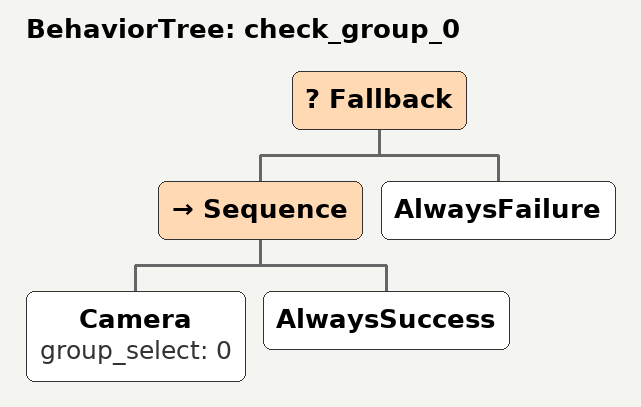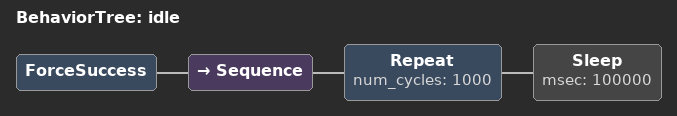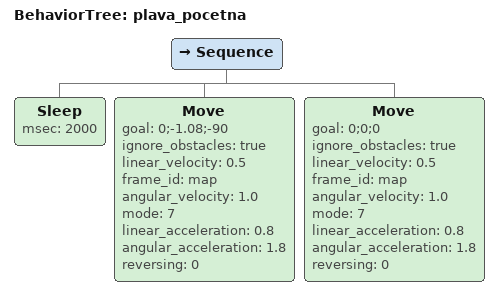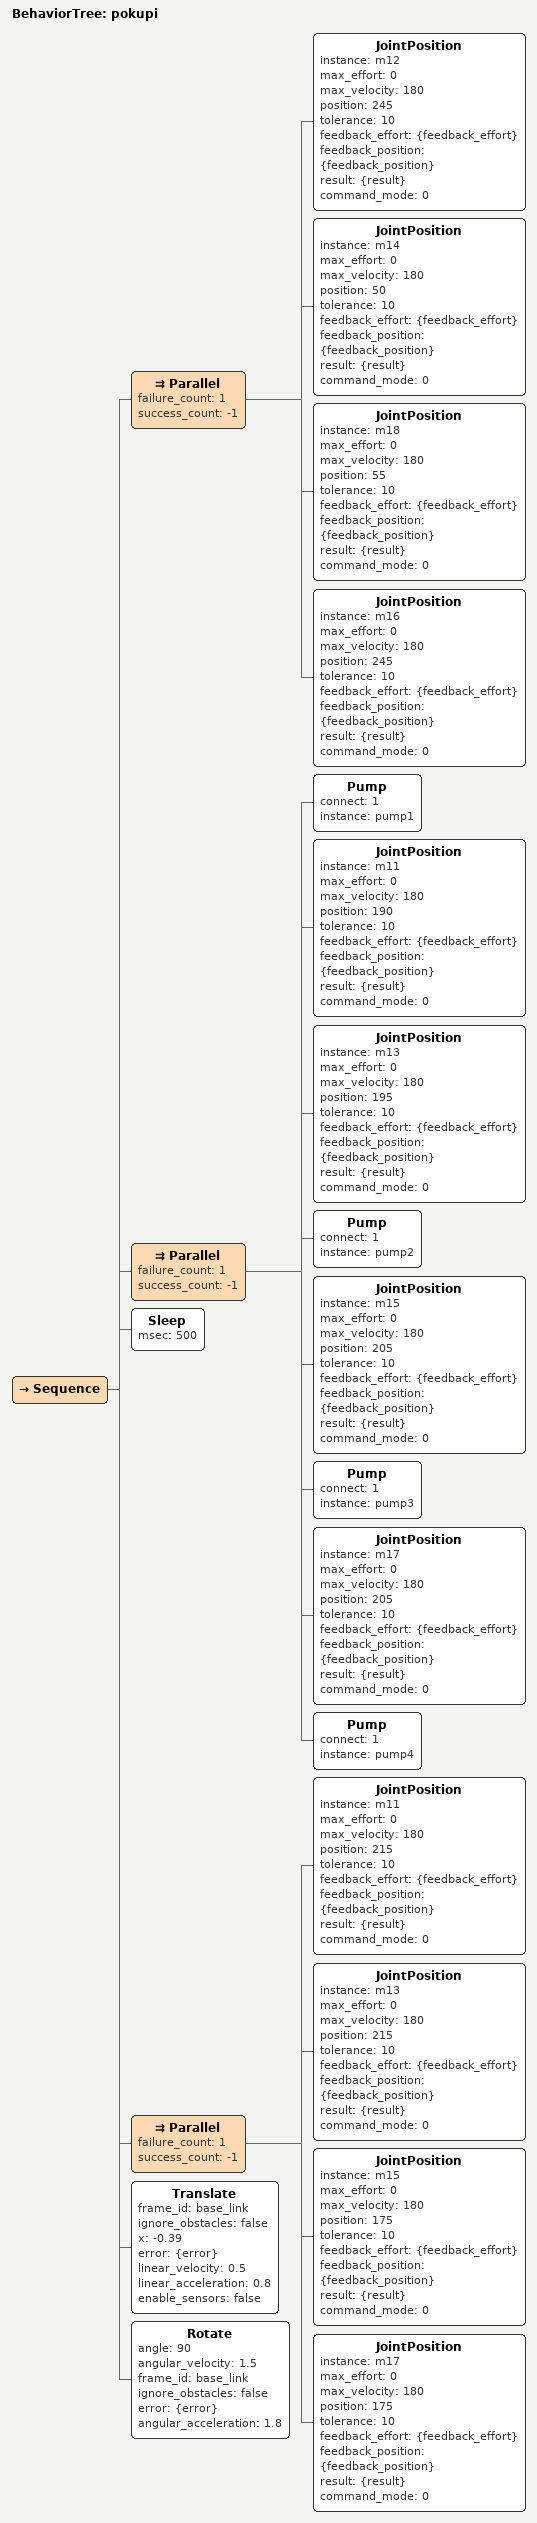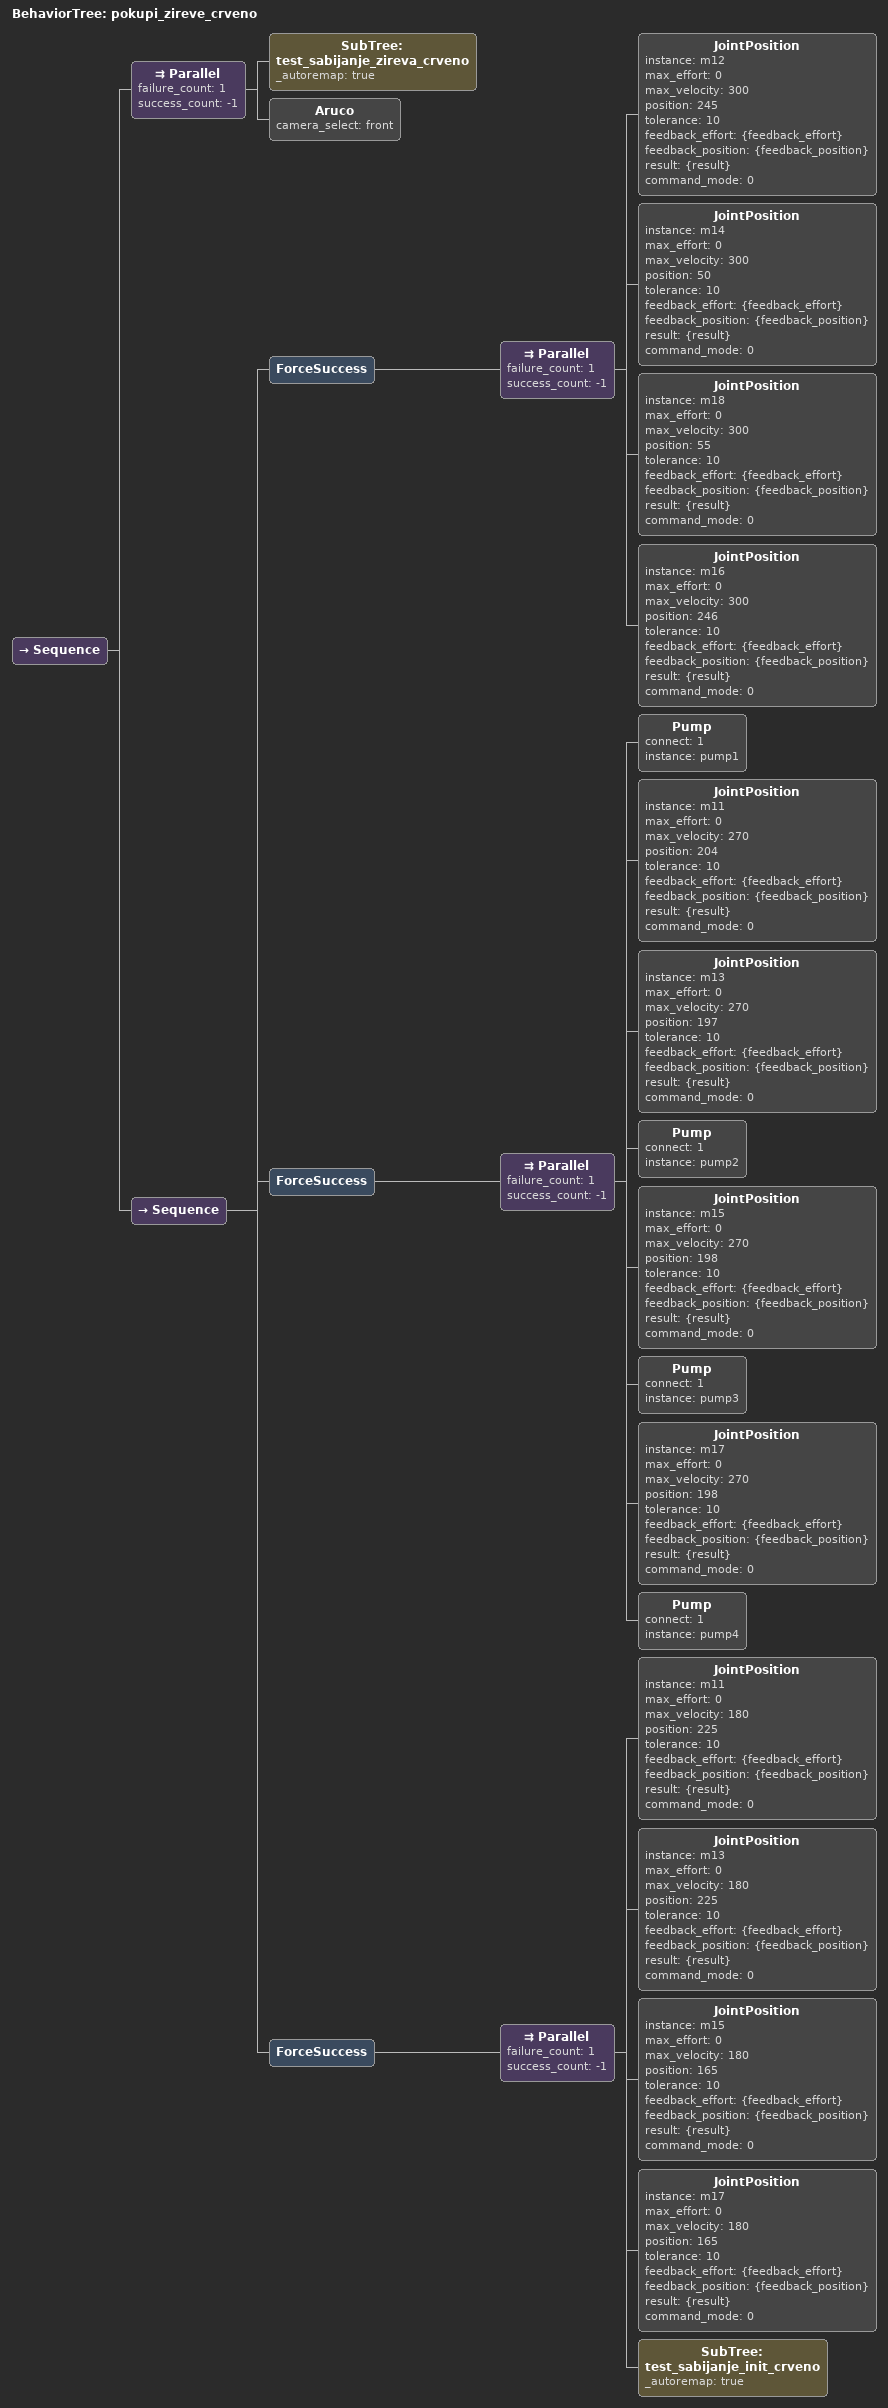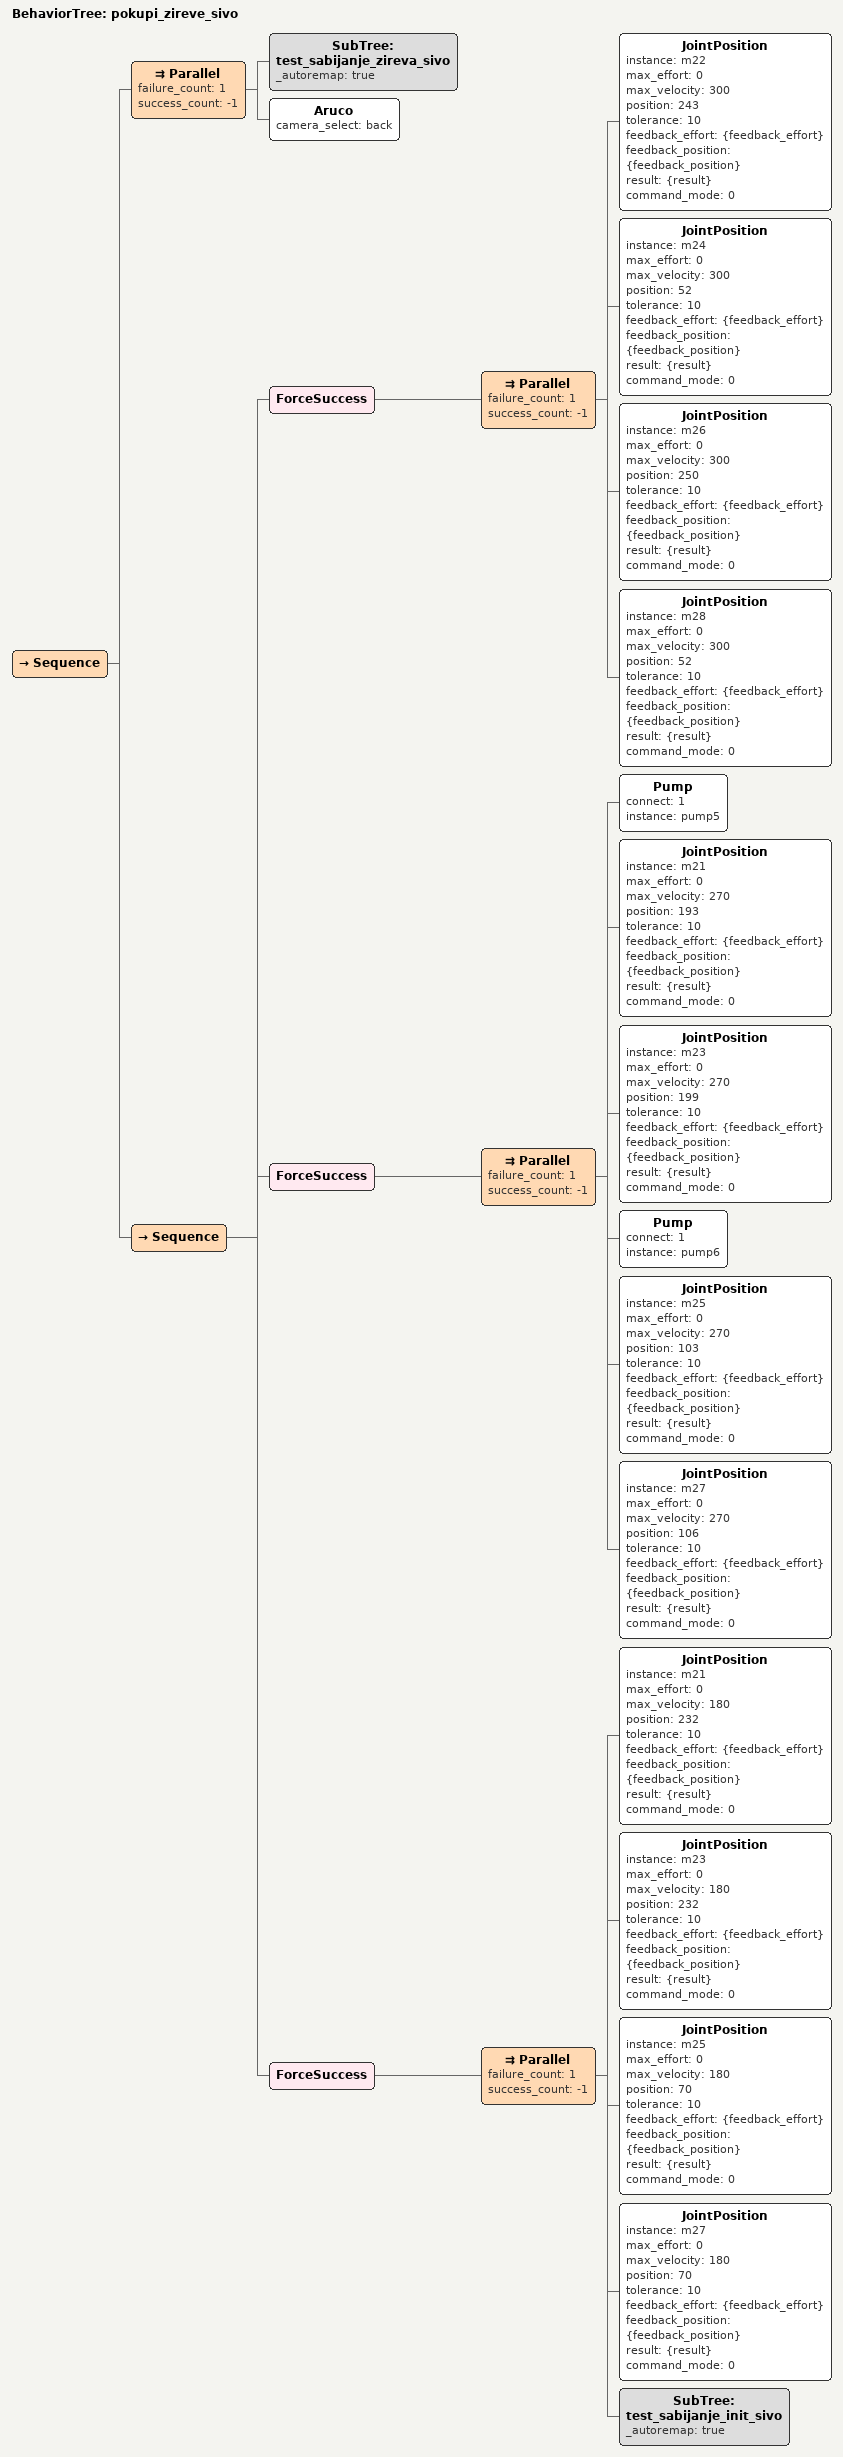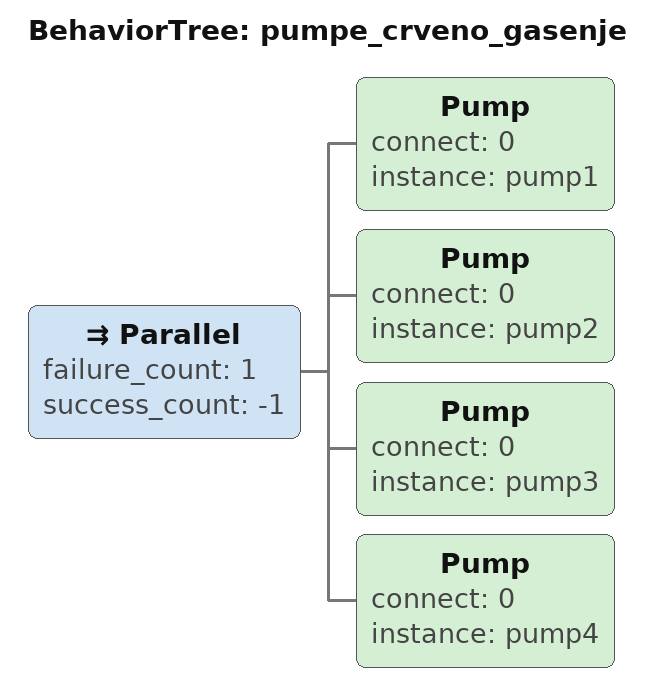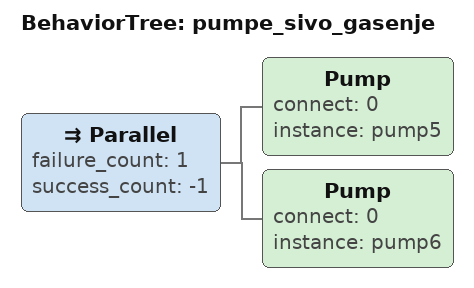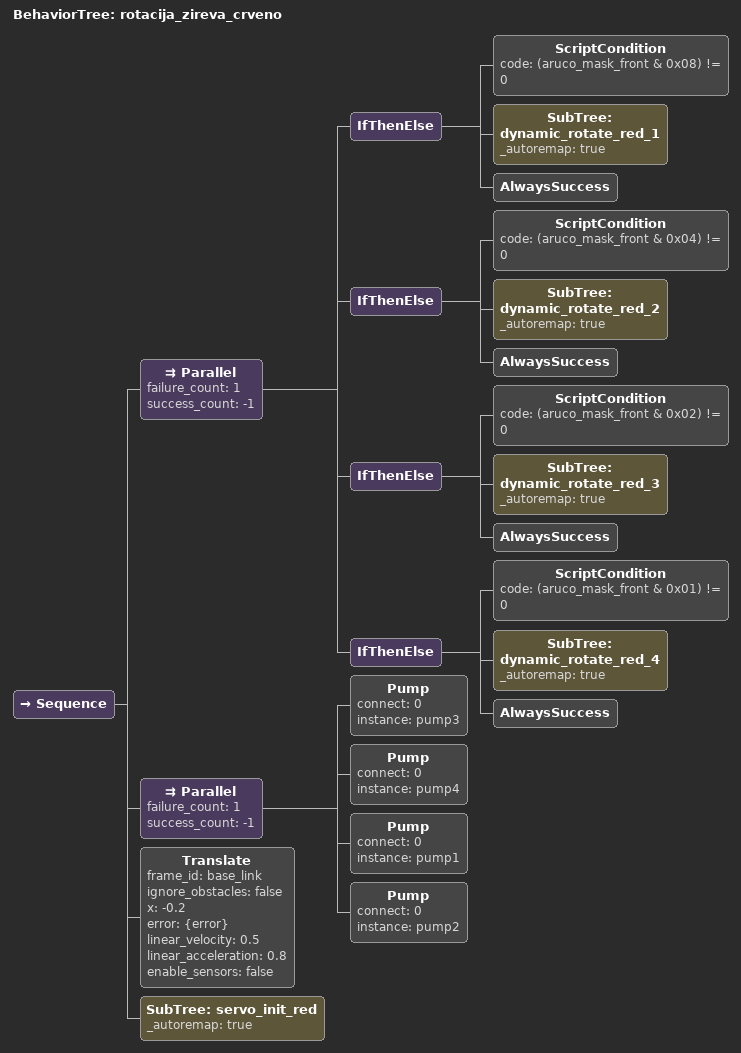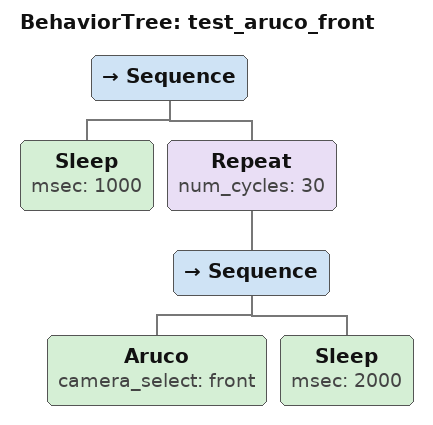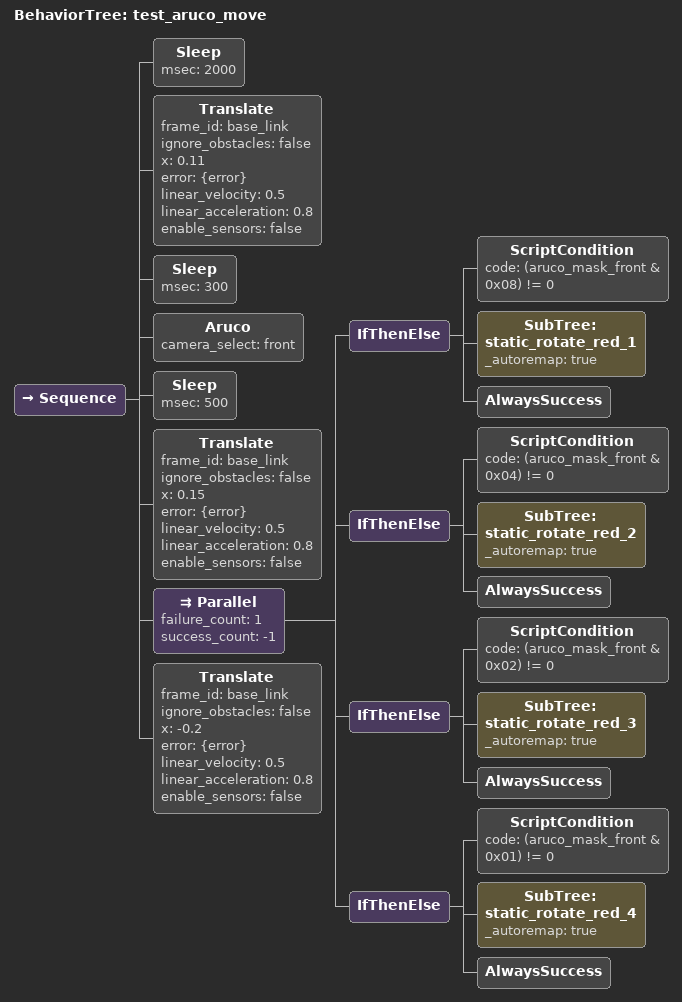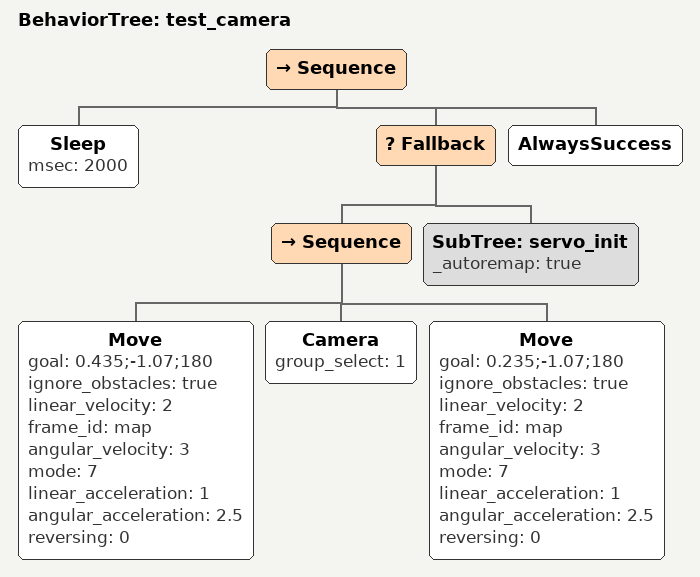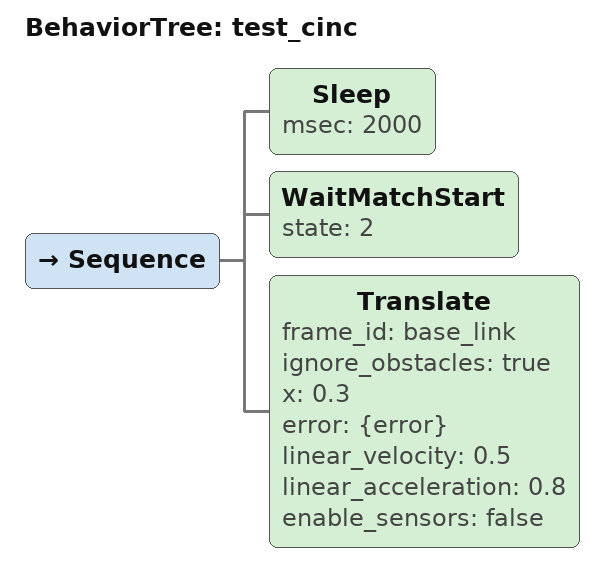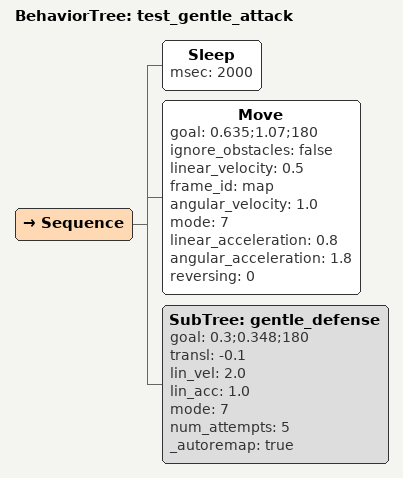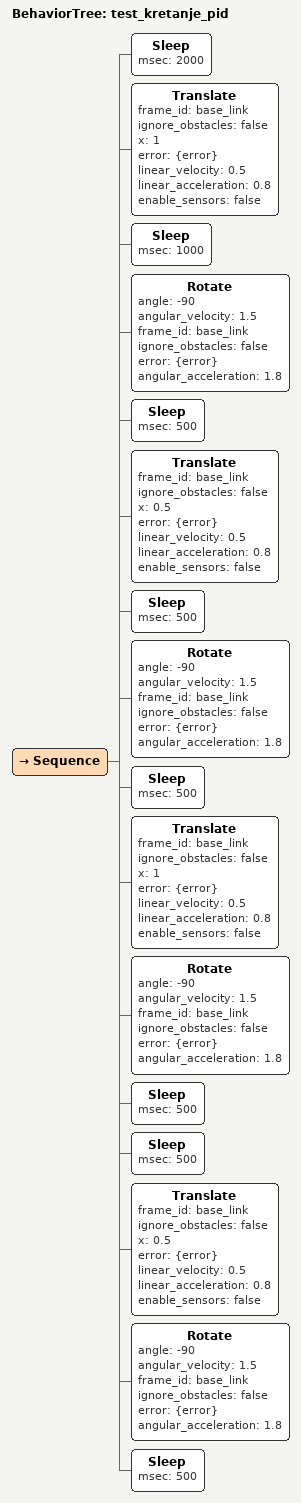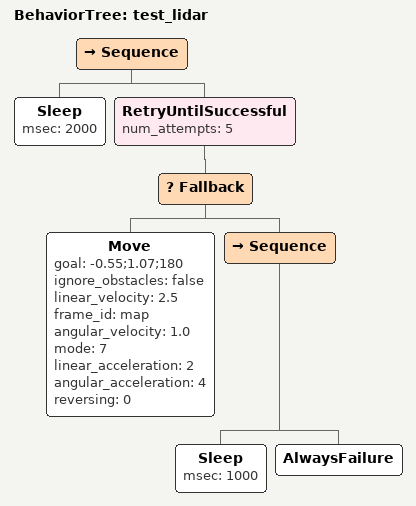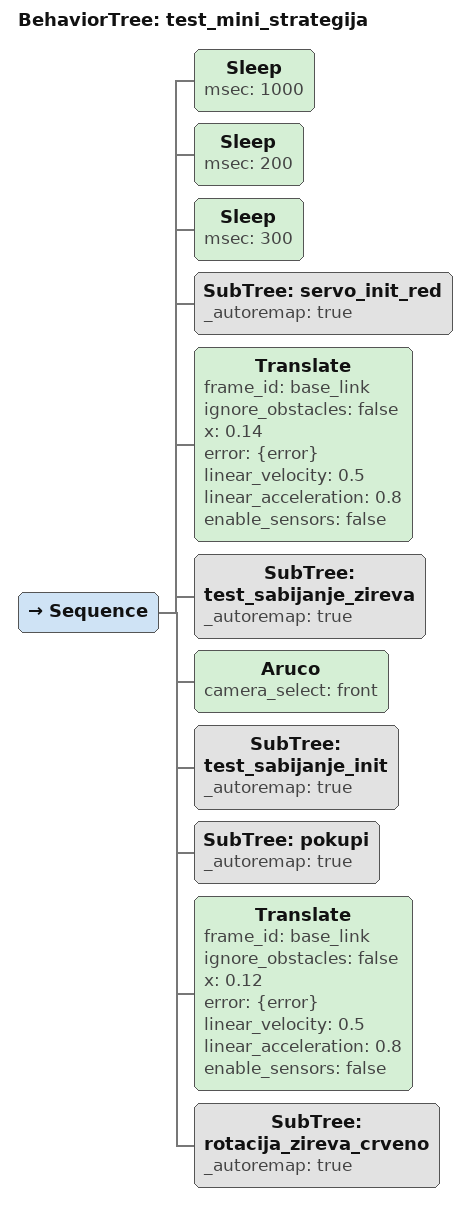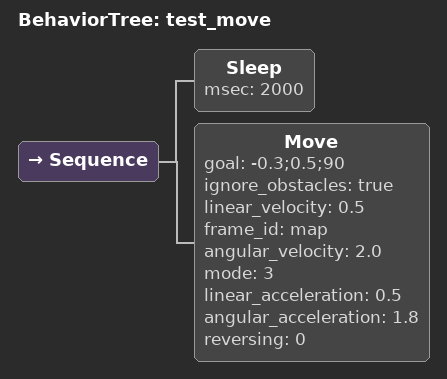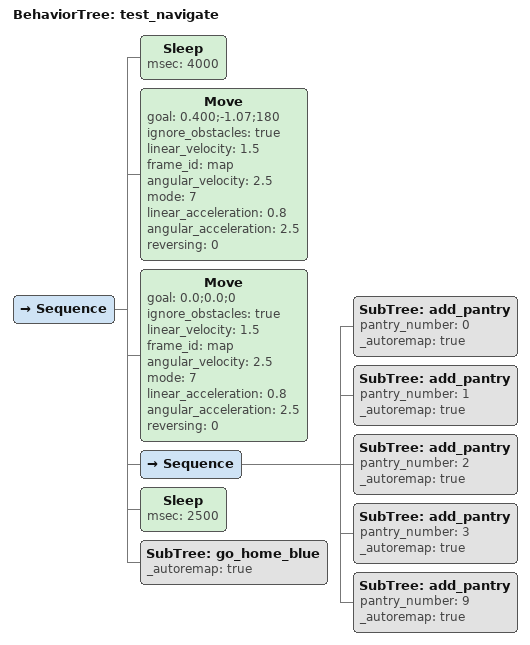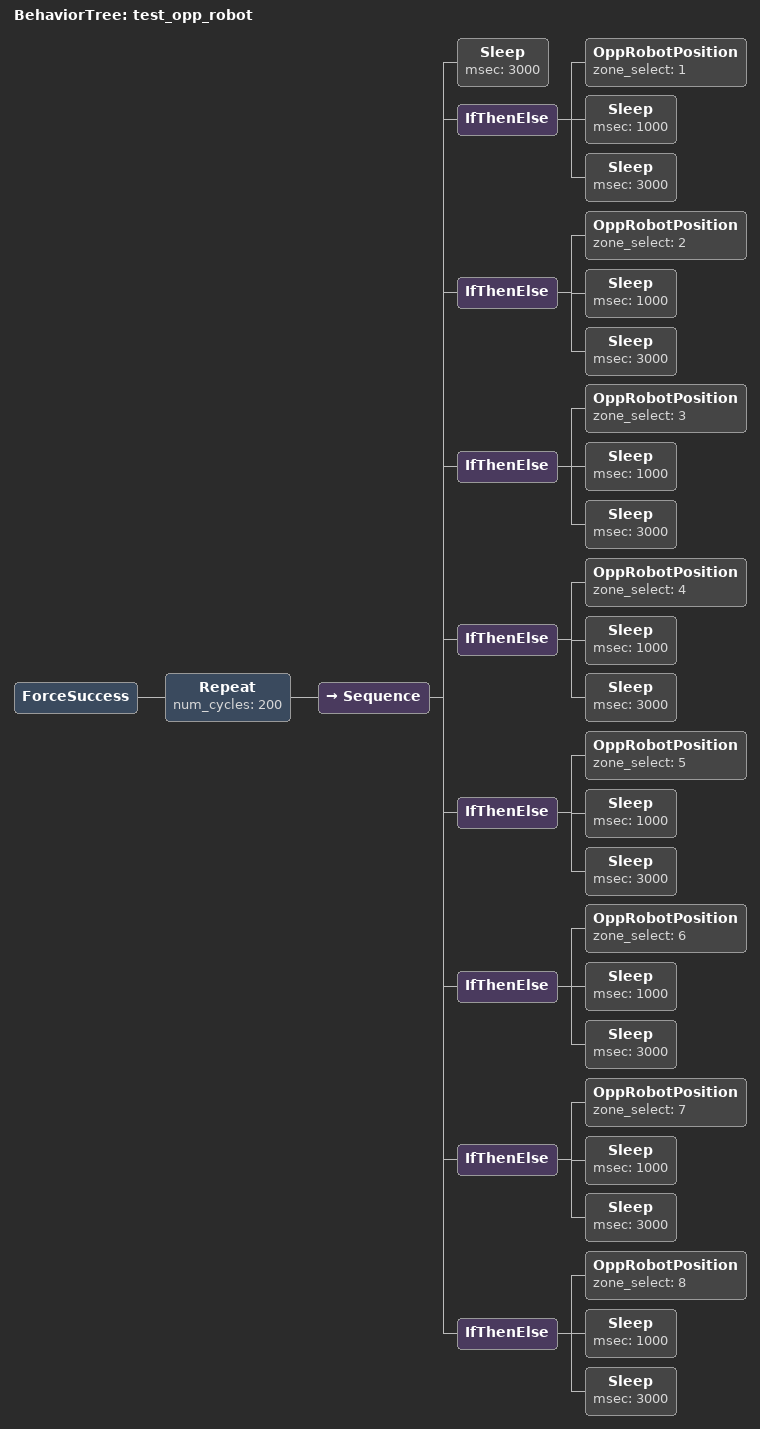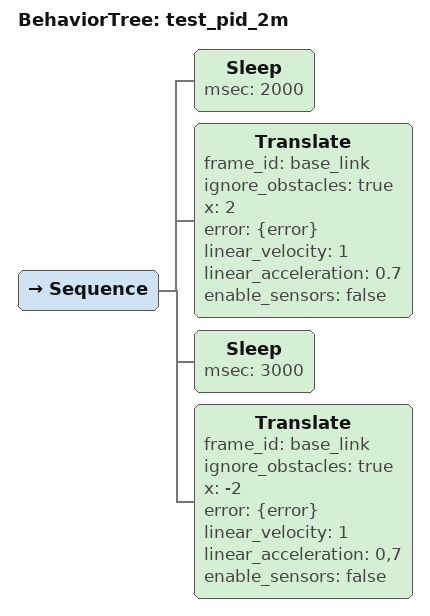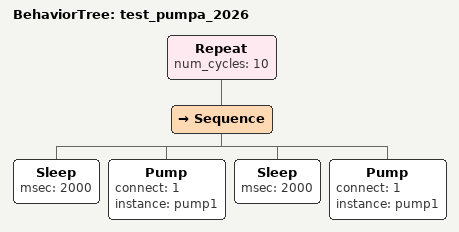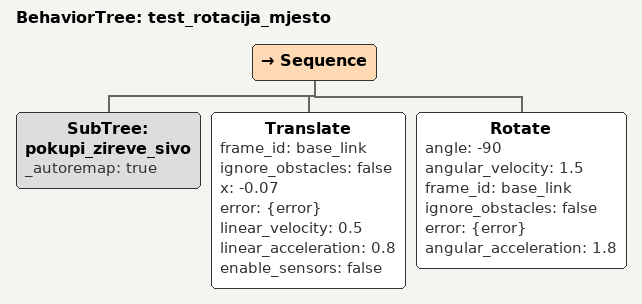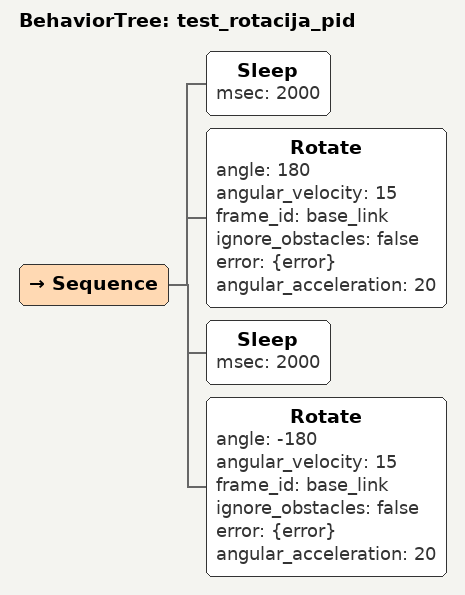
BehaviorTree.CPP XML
<BehaviorTree ID="check_group_0">
  <Fallback>
    <Sequence>
      <Camera group_select="0"/>
      <AlwaysSuccess/>
    </Sequence>
    <AlwaysFailure/>
  </Fallback>
</BehaviorTree>

<BehaviorTree ID="idle">
  <ForceSuccess>
    <Sequence>
      <Repeat num_cycles="1000">
        <Sleep msec="100000"/>
      </Repeat>
    </Sequence>
  </ForceSuccess>
</BehaviorTree>

<BehaviorTree ID="plava_pocetna">
  <Sequence>
    <Sleep msec="2000"/>
    <Move goal="0;-1.08;-90" ignore_obstacles="true" linear_velocity="0.5" frame_id="map" angular_velocity="1.0" mode="7" linear_acceleration="0.8" angular_acceleration="1.8" reversing="0"/>
    <Move goal="0;0;0" ignore_obstacles="true" linear_velocity="0.5" frame_id="map" angular_velocity="1.0" mode="7" linear_acceleration="0.8" angular_acceleration="1.8" reversing="0"/>
  </Sequence>
</BehaviorTree>

<BehaviorTree ID="pokupi">
  <Sequence>
    <Parallel failure_count="1" success_count="-1">
      <JointPosition instance="m12" max_effort="0" max_velocity="180" position="245" tolerance="10" feedback_effort="{feedback_effort}" feedback_position="{feedback_position}" result="{result}" command_mode="0"/>
      <JointPosition instance="m14" max_effort="0" max_velocity="180" position="50" tolerance="10" feedback_effort="{feedback_effort}" feedback_position="{feedback_position}" result="{result}" command_mode="0"/>
      <JointPosition instance="m18" max_effort="0" max_velocity="180" position="55" tolerance="10" feedback_effort="{feedback_effort}" feedback_position="{feedback_position}" result="{result}" command_mode="0"/>
      <JointPosition instance="m16" max_effort="0" max_velocity="180" position="245" tolerance="10" feedback_effort="{feedback_effort}" feedback_position="{feedback_position}" result="{result}" command_mode="0"/>
    </Parallel>
    <Parallel failure_count="1" success_count="-1">
      <Pump connect="1" instance="pump1"/>
      <JointPosition instance="m11" max_effort="0" max_velocity="180" position="190" tolerance="10" feedback_effort="{feedback_effort}" feedback_position="{feedback_position}" result="{result}" command_mode="0"/>
      <JointPosition instance="m13" max_effort="0" max_velocity="180" position="195" tolerance="10" feedback_effort="{feedback_effort}" feedback_position="{feedback_position}" result="{result}" command_mode="0"/>
      <Pump connect="1" instance="pump2"/>
      <JointPosition instance="m15" max_effort="0" max_velocity="180" position="205" tolerance="10" feedback_effort="{feedback_effort}" feedback_position="{feedback_position}" result="{result}" command_mode="0"/>
      <Pump connect="1" instance="pump3"/>
      <JointPosition instance="m17" max_effort="0" max_velocity="180" position="205" tolerance="10" feedback_effort="{feedback_effort}" feedback_position="{feedback_position}" result="{result}" command_mode="0"/>
      <Pump connect="1" instance="pump4"/>
    </Parallel>
    <Sleep msec="500"/>
    <Parallel failure_count="1" success_count="-1">
      <JointPosition instance="m11" max_effort="0" max_velocity="180" position="215" tolerance="10" feedback_effort="{feedback_effort}" feedback_position="{feedback_position}" result="{result}" command_mode="0"/>
      <JointPosition instance="m13" max_effort="0" max_velocity="180" position="215" tolerance="10" feedback_effort="{feedback_effort}" feedback_position="{feedback_position}" result="{result}" command_mode="0"/>
      <JointPosition instance="m15" max_effort="0" max_velocity="180" position="175" tolerance="10" feedback_effort="{feedback_effort}" feedback_position="{feedback_position}" result="{result}" command_mode="0"/>
      <JointPosition instance="m17" max_effort="0" max_velocity="180" position="175" tolerance="10" feedback_effort="{feedback_effort}" feedback_position="{feedback_position}" result="{result}" command_mode="0"/>
    </Parallel>
    <Translate frame_id="base_link" ignore_obstacles="false" x="-0.39" error="{error}" linear_velocity="0.5" linear_acceleration="0.8" enable_sensors="false"/>
    <Rotate angle="90" angular_velocity="1.5" frame_id="base_link" ignore_obstacles="false" error="{error}" angular_acceleration="1.8"/>
  </Sequence>
</BehaviorTree>

<BehaviorTree ID="pokupi_zireve_crveno">
  <Sequence>
    <Parallel failure_count="1" success_count="-1">
      <SubTree ID="test_sabijanje_zireva_crveno" _autoremap="true"/>
      <Aruco camera_select="front"/>
    </Parallel>
    <Sequence>
      <ForceSuccess>
        <Parallel failure_count="1" success_count="-1">
          <JointPosition instance="m12" max_effort="0" max_velocity="300" position="245" tolerance="10" feedback_effort="{feedback_effort}" feedback_position="{feedback_position}" result="{result}" command_mode="0"/>
          <JointPosition instance="m14" max_effort="0" max_velocity="300" position="50" tolerance="10" feedback_effort="{feedback_effort}" feedback_position="{feedback_position}" result="{result}" command_mode="0"/>
          <JointPosition instance="m18" max_effort="0" max_velocity="300" position="55" tolerance="10" feedback_effort="{feedback_effort}" feedback_position="{feedback_position}" result="{result}" command_mode="0"/>
          <JointPosition instance="m16" max_effort="0" max_velocity="300" position="246" tolerance="10" feedback_effort="{feedback_effort}" feedback_position="{feedback_position}" result="{result}" command_mode="0"/>
        </Parallel>
      </ForceSuccess>
      <ForceSuccess>
        <Parallel failure_count="1" success_count="-1">
          <Pump connect="1" instance="pump1"/>
          <JointPosition instance="m11" max_effort="0" max_velocity="270" position="204" tolerance="10" feedback_effort="{feedback_effort}" feedback_position="{feedback_position}" result="{result}" command_mode="0"/>
          <JointPosition instance="m13" max_effort="0" max_velocity="270" position="197" tolerance="10" feedback_effort="{feedback_effort}" feedback_position="{feedback_position}" result="{result}" command_mode="0"/>
          <Pump connect="1" instance="pump2"/>
          <JointPosition instance="m15" max_effort="0" max_velocity="270" position="198" tolerance="10" feedback_effort="{feedback_effort}" feedback_position="{feedback_position}" result="{result}" command_mode="0"/>
          <Pump connect="1" instance="pump3"/>
          <JointPosition instance="m17" max_effort="0" max_velocity="270" position="198" tolerance="10" feedback_effort="{feedback_effort}" feedback_position="{feedback_position}" result="{result}" command_mode="0"/>
          <Pump connect="1" instance="pump4"/>
        </Parallel>
      </ForceSuccess>
      <ForceSuccess>
        <Parallel failure_count="1" success_count="-1">
          <JointPosition instance="m11" max_effort="0" max_velocity="180" position="225" tolerance="10" feedback_effort="{feedback_effort}" feedback_position="{feedback_position}" result="{result}" command_mode="0"/>
          <JointPosition instance="m13" max_effort="0" max_velocity="180" position="225" tolerance="10" feedback_effort="{feedback_effort}" feedback_position="{feedback_position}" result="{result}" command_mode="0"/>
          <JointPosition instance="m15" max_effort="0" max_velocity="180" position="165" tolerance="10" feedback_effort="{feedback_effort}" feedback_position="{feedback_position}" result="{result}" command_mode="0"/>
          <JointPosition instance="m17" max_effort="0" max_velocity="180" position="165" tolerance="10" feedback_effort="{feedback_effort}" feedback_position="{feedback_position}" result="{result}" command_mode="0"/>
          <SubTree ID="test_sabijanje_init_crveno" _autoremap="true"/>
        </Parallel>
      </ForceSuccess>
    </Sequence>
  </Sequence>
</BehaviorTree>

<BehaviorTree ID="pokupi_zireve_sivo">
  <Sequence>
    <Parallel failure_count="1" success_count="-1">
      <SubTree ID="test_sabijanje_zireva_sivo" _autoremap="true"/>
      <Aruco camera_select="back"/>
    </Parallel>
    <Sequence>
      <ForceSuccess>
        <Parallel failure_count="1" success_count="-1">
          <JointPosition instance="m22" max_effort="0" max_velocity="300" position="243" tolerance="10" feedback_effort="{feedback_effort}" feedback_position="{feedback_position}" result="{result}" command_mode="0"/>
          <JointPosition instance="m24" max_effort="0" max_velocity="300" position="52" tolerance="10" feedback_effort="{feedback_effort}" feedback_position="{feedback_position}" result="{result}" command_mode="0"/>
          <JointPosition instance="m26" max_effort="0" max_velocity="300" position="250" tolerance="10" feedback_effort="{feedback_effort}" feedback_position="{feedback_position}" result="{result}" command_mode="0"/>
          <JointPosition instance="m28" max_effort="0" max_velocity="300" position="52" tolerance="10" feedback_effort="{feedback_effort}" feedback_position="{feedback_position}" result="{result}" command_mode="0"/>
        </Parallel>
      </ForceSuccess>
      <ForceSuccess>
        <Parallel failure_count="1" success_count="-1">
          <Pump connect="1" instance="pump5"/>
          <JointPosition instance="m21" max_effort="0" max_velocity="270" position="193" tolerance="10" feedback_effort="{feedback_effort}" feedback_position="{feedback_position}" result="{result}" command_mode="0"/>
          <JointPosition instance="m23" max_effort="0" max_velocity="270" position="199" tolerance="10" feedback_effort="{feedback_effort}" feedback_position="{feedback_position}" result="{result}" command_mode="0"/>
          <Pump connect="1" instance="pump6"/>
          <JointPosition instance="m25" max_effort="0" max_velocity="270" position="103" tolerance="10" feedback_effort="{feedback_effort}" feedback_position="{feedback_position}" result="{result}" command_mode="0"/>
          <JointPosition instance="m27" max_effort="0" max_velocity="270" position="106" tolerance="10" feedback_effort="{feedback_effort}" feedback_position="{feedback_position}" result="{result}" command_mode="0"/>
        </Parallel>
      </ForceSuccess>
      <ForceSuccess>
        <Parallel failure_count="1" success_count="-1">
          <JointPosition instance="m21" max_effort="0" max_velocity="180" position="232" tolerance="10" feedback_effort="{feedback_effort}" feedback_position="{feedback_position}" result="{result}" command_mode="0"/>
          <JointPosition instance="m23" max_effort="0" max_velocity="180" position="232" tolerance="10" feedback_effort="{feedback_effort}" feedback_position="{feedback_position}" result="{result}" command_mode="0"/>
          <JointPosition instance="m25" max_effort="0" max_velocity="180" position="70" tolerance="10" feedback_effort="{feedback_effort}" feedback_position="{feedback_position}" result="{result}" command_mode="0"/>
          <JointPosition instance="m27" max_effort="0" max_velocity="180" position="70" tolerance="10" feedback_effort="{feedback_effort}" feedback_position="{feedback_position}" result="{result}" command_mode="0"/>
          <SubTree ID="test_sabijanje_init_sivo" _autoremap="true"/>
        </Parallel>
      </ForceSuccess>
    </Sequence>
  </Sequence>
</BehaviorTree>

<BehaviorTree ID="pumpe_crveno_gasenje">
  <Parallel failure_count="1" success_count="-1">
    <Pump connect="0" instance="pump1"/>
    <Pump connect="0" instance="pump2"/>
    <Pump connect="0" instance="pump3"/>
    <Pump connect="0" instance="pump4"/>
  </Parallel>
</BehaviorTree>

<BehaviorTree ID="pumpe_sivo_gasenje">
  <Parallel failure_count="1" success_count="-1">
    <Pump connect="0" instance="pump5"/>
    <Pump connect="0" instance="pump6"/>
  </Parallel>
</BehaviorTree>

<BehaviorTree ID="rotacija_zireva_crveno">
  <Sequence>
    <Parallel failure_count="1" success_count="-1">
      <IfThenElse>
        <ScriptCondition code="(aruco_mask_front &amp; 0x08) != 0"/>
        <SubTree ID="dynamic_rotate_red_1" _autoremap="true"/>
        <AlwaysSuccess/>
      </IfThenElse>
      <IfThenElse>
        <ScriptCondition code="(aruco_mask_front &amp; 0x04) != 0"/>
        <SubTree ID="dynamic_rotate_red_2" _autoremap="true"/>
        <AlwaysSuccess/>
      </IfThenElse>
      <IfThenElse>
        <ScriptCondition code="(aruco_mask_front &amp; 0x02) != 0"/>
        <SubTree ID="dynamic_rotate_red_3" _autoremap="true"/>
        <AlwaysSuccess/>
      </IfThenElse>
      <IfThenElse>
        <ScriptCondition code="(aruco_mask_front &amp; 0x01) != 0"/>
        <SubTree ID="dynamic_rotate_red_4" _autoremap="true"/>
        <AlwaysSuccess/>
      </IfThenElse>
    </Parallel>
    <Parallel failure_count="1" success_count="-1">
      <Pump connect="0" instance="pump3"/>
      <Pump connect="0" instance="pump4"/>
      <Pump connect="0" instance="pump1"/>
      <Pump connect="0" instance="pump2"/>
    </Parallel>
    <Translate frame_id="base_link" ignore_obstacles="false" x="-0.2" error="{error}" linear_velocity="0.5" linear_acceleration="0.8" enable_sensors="false"/>
    <SubTree ID="servo_init_red" _autoremap="true"/>
  </Sequence>
</BehaviorTree>

<BehaviorTree ID="test_aruco_front">
  <Sequence>
    <Sleep msec="1000"/>
    <Repeat num_cycles="30">
      <Sequence>
        <Aruco camera_select="front"/>
        <Sleep msec="2000"/>
      </Sequence>
    </Repeat>
  </Sequence>
</BehaviorTree>

<BehaviorTree ID="test_aruco_move">
  <Sequence>
    <Sleep msec="2000"/>
    <Translate frame_id="base_link" ignore_obstacles="false" x="0.11" error="{error}" linear_velocity="0.5" linear_acceleration="0.8" enable_sensors="false"/>
    <Sleep msec="300"/>
    <Aruco camera_select="front"/>
    <Sleep msec="500"/>
    <Translate frame_id="base_link" ignore_obstacles="false" x="0.15" error="{error}" linear_velocity="0.5" linear_acceleration="0.8" enable_sensors="false"/>
    <Parallel failure_count="1" success_count="-1">
      <IfThenElse>
        <ScriptCondition code="(aruco_mask_front &amp; 0x08) != 0"/>
        <SubTree ID="static_rotate_red_1" _autoremap="true"/>
        <AlwaysSuccess/>
      </IfThenElse>
      <IfThenElse>
        <ScriptCondition code="(aruco_mask_front &amp; 0x04) != 0"/>
        <SubTree ID="static_rotate_red_2" _autoremap="true"/>
        <AlwaysSuccess/>
      </IfThenElse>
      <IfThenElse>
        <ScriptCondition code="(aruco_mask_front &amp; 0x02) != 0"/>
        <SubTree ID="static_rotate_red_3" _autoremap="true"/>
        <AlwaysSuccess/>
      </IfThenElse>
      <IfThenElse>
        <ScriptCondition code="(aruco_mask_front &amp; 0x01) != 0"/>
        <SubTree ID="static_rotate_red_4" _autoremap="true"/>
        <AlwaysSuccess/>
      </IfThenElse>
    </Parallel>
    <Translate frame_id="base_link" ignore_obstacles="false" x="-0.2" error="{error}" linear_velocity="0.5" linear_acceleration="0.8" enable_sensors="false"/>
  </Sequence>
</BehaviorTree>

<BehaviorTree ID="test_camera">
  <Sequence>
    <Sleep msec="2000"/>
    <Fallback>
      <Sequence>
        <Move goal="0.435;-1.07;180" ignore_obstacles="true" linear_velocity="2" frame_id="map" angular_velocity="3" mode="7" linear_acceleration="1" angular_acceleration="2.5" reversing="0"/>
        <Camera group_select="1"/>
        <Move goal="0.235;-1.07;180" ignore_obstacles="true" linear_velocity="2" frame_id="map" angular_velocity="3" mode="7" linear_acceleration="1" angular_acceleration="2.5" reversing="0"/>
      </Sequence>
      <SubTree ID="servo_init" _autoremap="true"/>
    </Fallback>
    <AlwaysSuccess/>
  </Sequence>
</BehaviorTree>

<BehaviorTree ID="test_cinc">
  <Sequence>
    <Sleep msec="2000"/>
    <WaitMatchStart state="2"/>
    <Translate frame_id="base_link" ignore_obstacles="true" x="0.3" error="{error}" linear_velocity="0.5" linear_acceleration="0.8" enable_sensors="false"/>
  </Sequence>
</BehaviorTree>

<BehaviorTree ID="test_gentle_attack">
  <Sequence>
    <Sleep msec="2000"/>
    <Move goal="0.635;1.07;180" ignore_obstacles="false" linear_velocity="0.5" frame_id="map" angular_velocity="1.0" mode="7" linear_acceleration="0.8" angular_acceleration="1.8" reversing="0"/>
    <SubTree ID="gentle_defense" goal="0.3;0.348;180" transl="-0.1" lin_vel="2.0" lin_acc="1.0" mode="7" num_attempts="5" _autoremap="true"/>
  </Sequence>
</BehaviorTree>

<BehaviorTree ID="test_kretanje_pid">
  <Sequence>
    <Sleep msec="2000"/>
    <Translate frame_id="base_link" ignore_obstacles="false" x="1" error="{error}" linear_velocity="0.5" linear_acceleration="0.8" enable_sensors="false"/>
    <Sleep msec="1000"/>
    <Rotate angle="-90" angular_velocity="1.5" frame_id="base_link" ignore_obstacles="false" error="{error}" angular_acceleration="1.8"/>
    <Sleep msec="500"/>
    <Translate frame_id="base_link" ignore_obstacles="false" x="0.5" error="{error}" linear_velocity="0.5" linear_acceleration="0.8" enable_sensors="false"/>
    <Sleep msec="500"/>
    <Rotate angle="-90" angular_velocity="1.5" frame_id="base_link" ignore_obstacles="false" error="{error}" angular_acceleration="1.8"/>
    <Sleep msec="500"/>
    <Translate frame_id="base_link" ignore_obstacles="false" x="1" error="{error}" linear_velocity="0.5" linear_acceleration="0.8" enable_sensors="false"/>
    <Rotate angle="-90" angular_velocity="1.5" frame_id="base_link" ignore_obstacles="false" error="{error}" angular_acceleration="1.8"/>
    <Sleep msec="500"/>
    <Sleep msec="500"/>
    <Translate frame_id="base_link" ignore_obstacles="false" x="0.5" error="{error}" linear_velocity="0.5" linear_acceleration="0.8" enable_sensors="false"/>
    <Rotate angle="-90" angular_velocity="1.5" frame_id="base_link" ignore_obstacles="false" error="{error}" angular_acceleration="1.8"/>
    <Sleep msec="500"/>
  </Sequence>
</BehaviorTree>

<BehaviorTree ID="test_lidar">
  <Sequence>
    <Sleep msec="2000"/>
    <RetryUntilSuccessful num_attempts="5">
      <Fallback>
        <Move goal="-0.55;1.07;180" ignore_obstacles="false" linear_velocity="2.5" frame_id="map" angular_velocity="1.0" mode="7" linear_acceleration="2" angular_acceleration="4" reversing="0"/>
        <Sequence>
          <Sleep msec="1000"/>
          <AlwaysFailure/>
        </Sequence>
      </Fallback>
    </RetryUntilSuccessful>
  </Sequence>
</BehaviorTree>

<BehaviorTree ID="test_mini_strategija">
  <Sequence>
    <Sleep msec="1000"/>
    <Sleep msec="200"/>
    <Sleep msec="300"/>
    <SubTree ID="servo_init_red" _autoremap="true"/>
    <Translate frame_id="base_link" ignore_obstacles="false" x="0.14" error="{error}" linear_velocity="0.5" linear_acceleration="0.8" enable_sensors="false"/>
    <SubTree ID="test_sabijanje_zireva" _autoremap="true"/>
    <Aruco camera_select="front"/>
    <SubTree ID="test_sabijanje_init" _autoremap="true"/>
    <SubTree ID="pokupi" _autoremap="true"/>
    <Translate frame_id="base_link" ignore_obstacles="false" x="0.12" error="{error}" linear_velocity="0.5" linear_acceleration="0.8" enable_sensors="false"/>
    <SubTree ID="rotacija_zireva_crveno" _autoremap="true"/>
  </Sequence>
</BehaviorTree>

<BehaviorTree ID="test_move">
  <Sequence>
    <Sleep msec="2000"/>
    <Move goal="-0.3;0.5;90" ignore_obstacles="true" linear_velocity="0.5" frame_id="map" angular_velocity="2.0" mode="3" linear_acceleration="0.5" angular_acceleration="1.8" reversing="0"/>
  </Sequence>
</BehaviorTree>

<BehaviorTree ID="test_navigate">
  <Sequence>
    <Sleep msec="4000"/>
    <Move goal="0.400;-1.07;180" ignore_obstacles="true" linear_velocity="1.5" frame_id="map" angular_velocity="2.5" mode="7" linear_acceleration="0.8" angular_acceleration="2.5" reversing="0"/>
    <Move goal="0.0;0.0;0" ignore_obstacles="true" linear_velocity="1.5" frame_id="map" angular_velocity="2.5" mode="7" linear_acceleration="0.8" angular_acceleration="2.5" reversing="0"/>
    <Sequence>
      <SubTree ID="add_pantry" pantry_number="0" _autoremap="true"/>
      <SubTree ID="add_pantry" pantry_number="1" _autoremap="true"/>
      <SubTree ID="add_pantry" pantry_number="2" _autoremap="true"/>
      <SubTree ID="add_pantry" pantry_number="3" _autoremap="true"/>
      <SubTree ID="add_pantry" pantry_number="9" _autoremap="true"/>
    </Sequence>
    <Sleep msec="2500"/>
    <SubTree ID="go_home_blue" _autoremap="true"/>
  </Sequence>
</BehaviorTree>

<BehaviorTree ID="test_opp_robot">
  <ForceSuccess>
    <Repeat num_cycles="200">
      <Sequence>
        <Sleep msec="3000"/>
        <IfThenElse>
          <OppRobotPosition zone_select="1"/>
          <Sleep msec="1000"/>
          <Sleep msec="3000"/>
        </IfThenElse>
        <IfThenElse>
          <OppRobotPosition zone_select="2"/>
          <Sleep msec="1000"/>
          <Sleep msec="3000"/>
        </IfThenElse>
        <IfThenElse>
          <OppRobotPosition zone_select="3"/>
          <Sleep msec="1000"/>
          <Sleep msec="3000"/>
        </IfThenElse>
        <IfThenElse>
          <OppRobotPosition zone_select="4"/>
          <Sleep msec="1000"/>
          <Sleep msec="3000"/>
        </IfThenElse>
        <IfThenElse>
          <OppRobotPosition zone_select="5"/>
          <Sleep msec="1000"/>
          <Sleep msec="3000"/>
        </IfThenElse>
        <IfThenElse>
          <OppRobotPosition zone_select="6"/>
          <Sleep msec="1000"/>
          <Sleep msec="3000"/>
        </IfThenElse>
        <IfThenElse>
          <OppRobotPosition zone_select="7"/>
          <Sleep msec="1000"/>
          <Sleep msec="3000"/>
        </IfThenElse>
        <IfThenElse>
          <OppRobotPosition zone_select="8"/>
          <Sleep msec="1000"/>
          <Sleep msec="3000"/>
        </IfThenElse>
      </Sequence>
    </Repeat>
  </ForceSuccess>
</BehaviorTree>

<BehaviorTree ID="test_pid_2m">
  <Sequence>
    <Sleep msec="2000"/>
    <Translate frame_id="base_link" ignore_obstacles="true" x="2" error="{error}" linear_velocity="1" linear_acceleration="0.7" enable_sensors="false"/>
    <Sleep msec="3000"/>
    <Translate frame_id="base_link" ignore_obstacles="true" x="-2" error="{error}" linear_velocity="1" linear_acceleration="0,7" enable_sensors="false"/>
  </Sequence>
</BehaviorTree>

<BehaviorTree ID="test_pumpa_2026">
  <Repeat num_cycles="10">
    <Sequence>
      <Sleep msec="2000"/>
      <Pump connect="1" instance="pump1"/>
      <Sleep msec="2000"/>
      <Pump connect="1" instance="pump1"/>
    </Sequence>
  </Repeat>
</BehaviorTree>

<BehaviorTree ID="test_rotacija_mjesto">
  <Sequence>
    <SubTree ID="pokupi_zireve_sivo" _autoremap="true"/>
    <Translate frame_id="base_link" ignore_obstacles="false" x="-0.07" error="{error}" linear_velocity="0.5" linear_acceleration="0.8" enable_sensors="false"/>
    <Rotate angle="-90" angular_velocity="1.5" frame_id="base_link" ignore_obstacles="false" error="{error}" angular_acceleration="1.8"/>
  </Sequence>
</BehaviorTree>

<BehaviorTree ID="test_rotacija_pid">
  <Sequence>
    <Sleep msec="2000"/>
    <Rotate angle="180" angular_velocity="15" frame_id="base_link" ignore_obstacles="false" error="{error}" angular_acceleration="20"/>
    <Sleep msec="2000"/>
    <Rotate angle="-180" angular_velocity="15" frame_id="base_link" ignore_obstacles="false" error="{error}" angular_acceleration="20"/>
  </Sequence>
</BehaviorTree>
